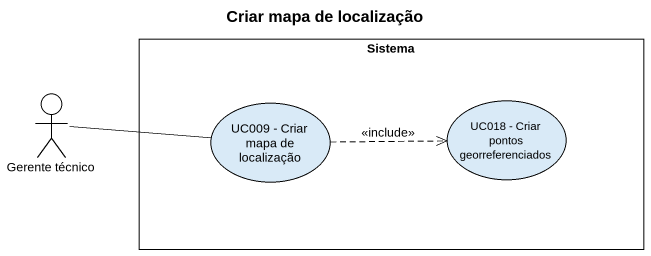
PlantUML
@startuml
title Criar mapa de localização
rectangle Sistema {
  usecase "UC009 - Criar mapa de localização" as UC009_Criar_mapa_de
  usecase "UC018 - Criar pontos georreferenciados" as UC018_Criar_pontos
}
actor "Gerente técnico" as Gerente_técnico
Gerente_técnico -right- UC009_Criar_mapa_de
UC009_Criar_mapa_de .right.> UC018_Criar_pontos : <<include>>
@enduml
